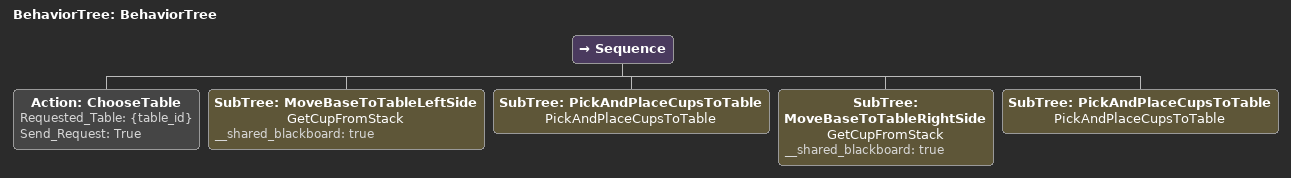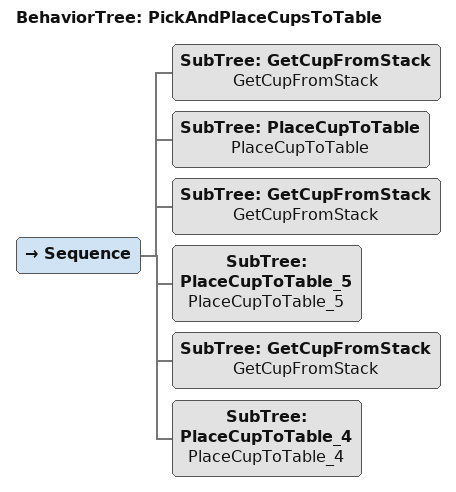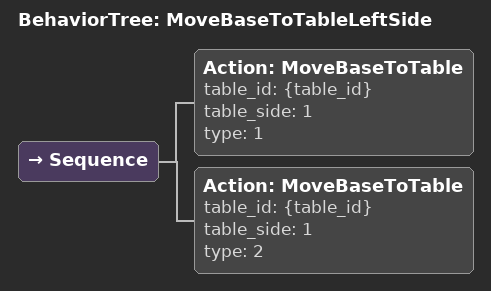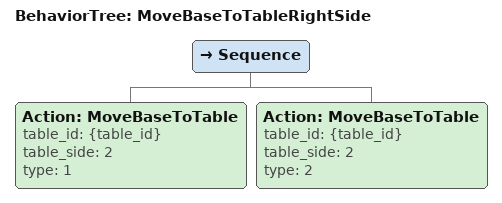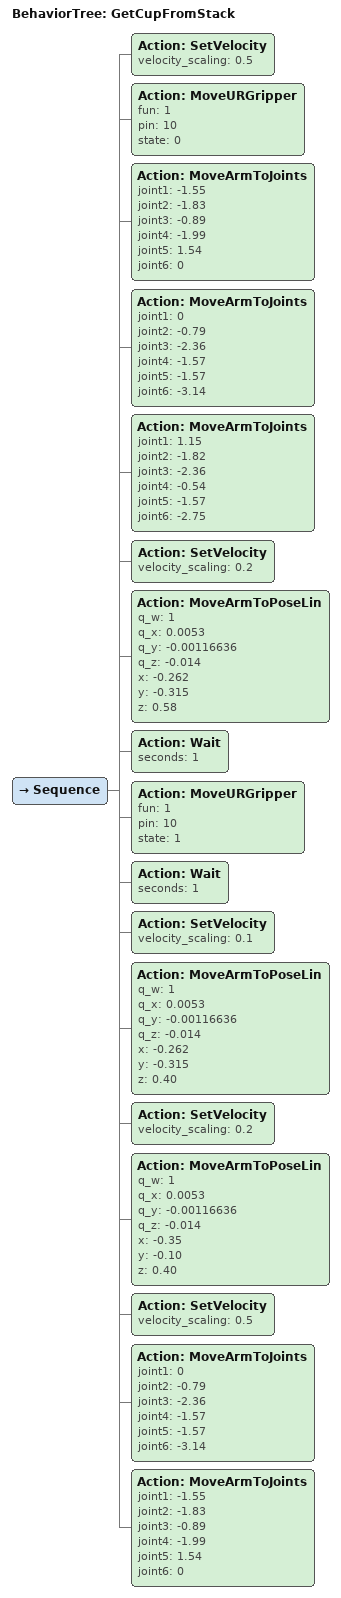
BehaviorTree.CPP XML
<BehaviorTree ID="BehaviorTree">
    <Sequence>
        <Action ID="ChooseTable" Requested_Table="{table_id}" Send_Request="True"/>

        <SubTree ID="MoveBaseToTableLeftSide" name="GetCupFromStack" __shared_blackboard="true"/>
        <SubTree ID="PickAndPlaceCupsToTable" name="PickAndPlaceCupsToTable"/>

        <SubTree ID="MoveBaseToTableRightSide" name="GetCupFromStack" __shared_blackboard="true"/>
        <SubTree ID="PickAndPlaceCupsToTable" name="PickAndPlaceCupsToTable"/>

    </Sequence>
</BehaviorTree>

<BehaviorTree ID="PickAndPlaceCupsToTable" name="PickAndPlaceCupsToTable">
     <Sequence>
        <SubTree ID="GetCupFromStack" name="GetCupFromStack"/>
        <SubTree ID="PlaceCupToTable" name="PlaceCupToTable"/>
        <SubTree ID="GetCupFromStack" name="GetCupFromStack"/>
        <SubTree ID="PlaceCupToTable_5" name="PlaceCupToTable_5"/>
        <SubTree ID="GetCupFromStack" name="GetCupFromStack"/>
        <SubTree ID="PlaceCupToTable_4" name="PlaceCupToTable_4"/>
    </Sequence>
</BehaviorTree>

<BehaviorTree ID="MoveBaseToTableLeftSide">
    <Sequence>
        <Action ID="MoveBaseToTable" table_id="{table_id}" table_side="1" type="1"/>
        <Action ID="MoveBaseToTable" table_id="{table_id}" table_side="1" type="2"/>
    </Sequence>
</BehaviorTree>

<BehaviorTree ID="MoveBaseToTableRightSide">
    <Sequence>
        <Action ID="MoveBaseToTable" table_id="{table_id}" table_side="2" type="1"/>
        <Action ID="MoveBaseToTable" table_id="{table_id}" table_side="2" type="2"/>
    </Sequence>
</BehaviorTree>

<BehaviorTree ID="GetCupFromStack">
    <Sequence>
        <Action ID="SetVelocity" velocity_scaling="0.5"/>
        <Action ID="MoveURGripper" fun="1" pin="10" state="0"/>

        <!-- Mid/ Home Pose -->
        <Action ID="MoveArmToJoints" joint1="-1.55" joint2="-1.83" joint3="-0.89" joint4="-1.99" joint5="1.54" joint6="0"/>

        <!-- Zwischenpose -->
        <Action ID="MoveArmToJoints" joint1="0" joint2="-0.79" joint3="-2.36" joint4="-1.57" joint5="-1.57" joint6="-3.14"/>

        <!-- Approach cup pose -->
        <Action ID="MoveArmToJoints" joint1="1.15" joint2="-1.82" joint3="-2.36" joint4="-0.54" joint5="-1.57" joint6="-2.75"/>
        <Action ID="SetVelocity" velocity_scaling="0.2"/>

        <!-- Move upwards to get cup -->
        <Action ID="MoveArmToPoseLin" q_w="1" q_x="0.0053" q_y="-0.00116636" q_z="-0.014" x="-0.262" y="-0.315" z="0.58"/>

        <!-- grip cup -->
        <Action ID="Wait" seconds="1"/>
        <Action ID="MoveURGripper" fun="1" pin="10" state="1"/>
        <Action ID="Wait" seconds="1"/>

        <!-- move down, pull cup from stack -->
        <Action ID="SetVelocity" velocity_scaling="0.1"/>
        <Action ID="MoveArmToPoseLin" q_w="1" q_x="0.0053" q_y="-0.00116636" q_z="-0.014" x="-0.262" y="-0.315" z="0.40"/>

        <!-- Exit cup pose -->
        <Action ID="SetVelocity" velocity_scaling="0.2"/>
        <Action ID="MoveArmToPoseLin" q_w="1" q_x="0.0053" q_y="-0.00116636" q_z="-0.014" x="-0.35" y="-0.10" z="0.40"/>

        <!-- Zwischenpose -->
        <Action ID="SetVelocity" velocity_scaling="0.5"/>
        <Action ID="MoveArmToJoints" joint1="0" joint2="-0.79" joint3="-2.36" joint4="-1.57" joint5="-1.57" joint6="-3.14"/>

        <!-- Mid/ Home Pose -->
        <Action ID="MoveArmToJoints" joint1="-1.55" joint2="-1.83" joint3="-0.89" joint4="-1.99" joint5="1.54" joint6="0"/>
    </Sequence>
</BehaviorTree>
